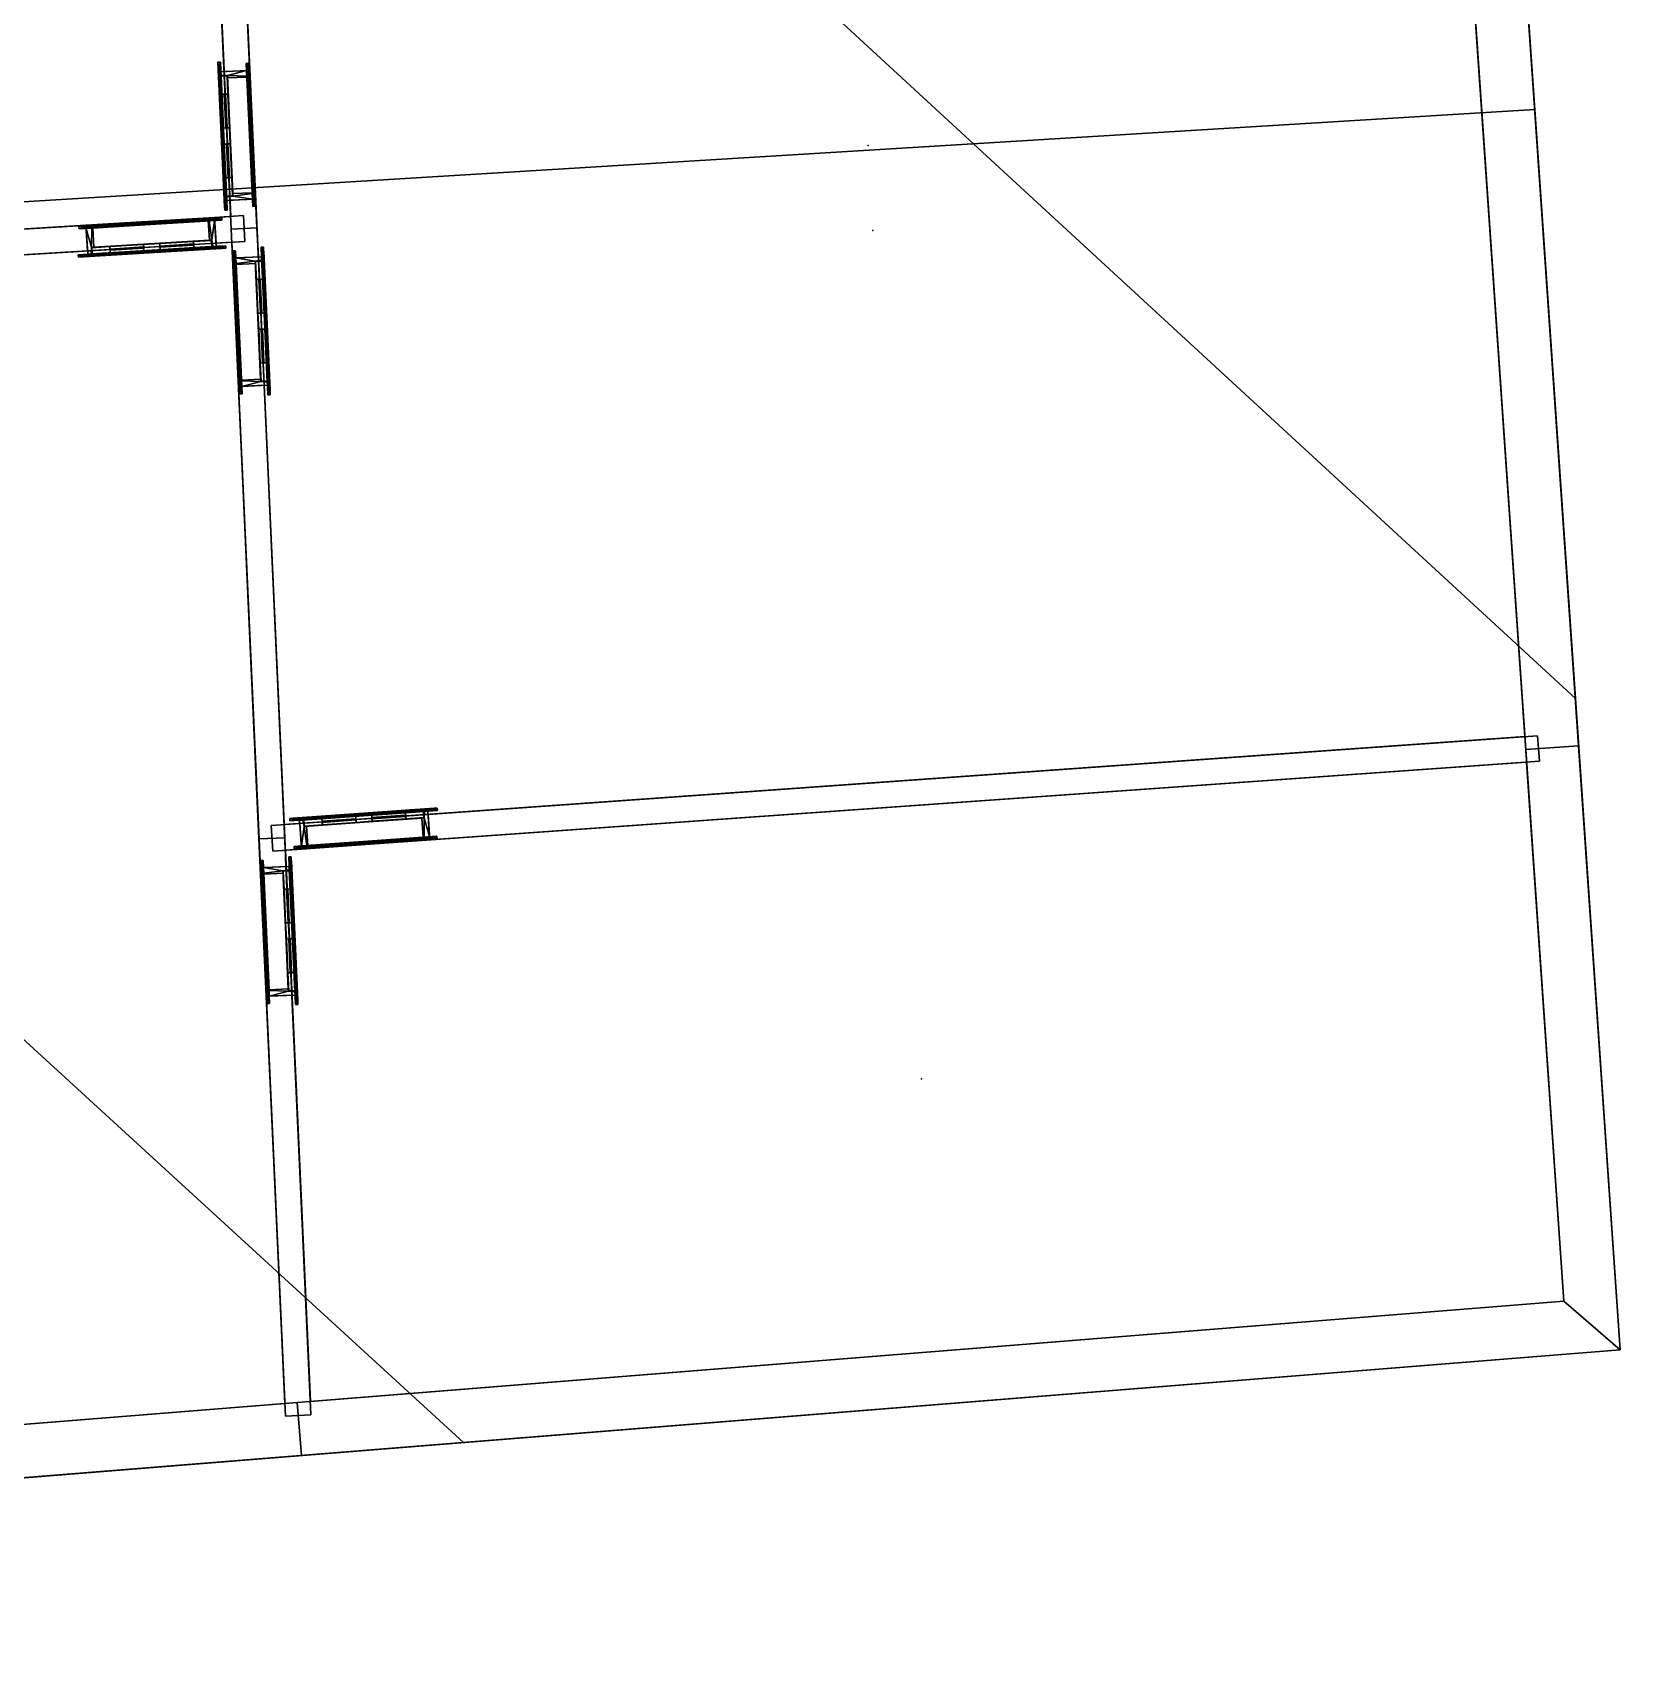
# Model space of a CAD drawing. Extents: x -0.3 to 25, y 0 to 31.3.
# Drawn here: x 15.13 to 25, y 0.02 to 10.19 of the extents above; entities that cross this region are included whole.
import ezdxf

# ---------------------------------------------------------------- set-up
doc = ezdxf.new("R2010")
doc.units = 0

# ---------------------------------------------------------------- blocks, each defined once
blk = doc.blocks.new('door_inside')
mesh = blk.add_polyface()
corners = [(0.773, 0.18, 1.895), (0.66, 0.18, 1.895), (0.66, 0.18, 2.073), (0.773, 0.18, 2.073), (0.773, 0.18, 0.82), (0.45, 0.18, 2.073), (0.773, 0.18, 0.62), (0.35, 0.18, 1.895), (0.35, 0.18, 2.073), (0.773, 0.18, 0.225), (0.66, 0.18, 0.225), (0.66, 0.18, 0.82), (0.66, 0.165, 0.82), (0.45, 0.165, 0.82), (0.45, 0.165, 1.895), (0.66, 0.165, 1.895), (0.45, 0.18, 0.82), (0.45, 0.18, 1.895), (0.14, 0.18, 2.073), (0.14, 0.18, 1.895), (0.66, 0.18), (0.66, 0.18, 0.62), (0.66, 0.165, 0.225), (0.66, 0.165, 0.62), (0.45, 0.18, 0.62), (0.35, 0.165, 1.895), (0.027, 0.18, 2.073), (0.027, 0.18, 1.895), (0.66, 0.142), (0.773, 0.18), (0.45, 0.18), (0.45, 0.18, 0.225), (0.45, 0.165, 0.225), (0.45, 0.165, 0.62), (0.14, 0.18, 0.62), (0.35, 0.18, 0.82), (0.35, 0.165, 0.82), (0.14, 0.18, 0.82), (0.14, 0.165, 1.895), (0.14, 0.165, 0.82), (0.027, 0.18, 0.82), (0.773, 0.142), (0.773, 0.142, 0.225), (0.45, 0.142), (0.35, 0.165, 0.225), (0.35, 0.18, 0.62), (0.027, 0.18, 0.62), (0.773, 0.142, 0.62), (0.45, 0.142, 0.225), (0.35, 0.18), (0.14, 0.18, 0.225), (0.35, 0.18, 0.225), (0.14, 0.165, 0.225), (0.14, 0.165, 0.62), (0.35, 0.165, 0.62), (0.027, 0.18, 0.225), (0.773, 0.142, 0.82), (0.66, 0.142, 0.225), (0.66, 0.157, 0.225), (0.35, 0.142), (0.14, 0.142), (0.14, 0.18), (0.027, 0.18), (0.773, 0.142, 1.895), (0.66, 0.142, 0.62), (0.45, 0.157, 0.62), (0.66, 0.157, 0.62), (0.45, 0.142, 0.62), (0.45, 0.157, 0.225), (0.35, 0.142, 0.62), (0.027, 0.142), (0.773, 0.142, 2.073), (0.66, 0.142, 2.073), (0.66, 0.142, 0.82), (0.66, 0.142, 1.895), (0.66, 0.157, 0.82), (0.45, 0.142, 0.82), (0.35, 0.142, 0.225), (0.14, 0.142, 0.225), (0.027, 0.142, 0.225), (0.45, 0.142, 2.073), (0.45, 0.142, 1.895), (0.66, 0.157, 1.895), (0.45, 0.157, 0.82), (0.45, 0.157, 1.895), (0.35, 0.142, 1.895), (0.14, 0.142, 0.82), (0.14, 0.142, 0.62), (0.35, 0.157, 0.62), (0.35, 0.157, 0.225), (0.14, 0.157, 0.62), (0.14, 0.157, 0.225), (0.027, 0.142, 0.62), (0.35, 0.142, 2.073), (0.35, 0.142, 0.82), (0.35, 0.157, 0.82), (0.14, 0.157, 0.82), (0.027, 0.142, 0.82), (0.14, 0.142, 2.073), (0.14, 0.142, 1.895), (0.14, 0.157, 1.895), (0.35, 0.157, 1.895), (0.027, 0.142, 1.895), (0.027, 0.142, 2.073), (0.02, 0.185), (0.005, 0.19), (0, 0.185), (0.005, 0.19, 2.095), (-0.032, 0.195, 2.132), (0, 0.185, 2.1), (0.8, 0.185, 2.1), (0.78, 0.185, 2.08), (0.78, 0.185), (0.02, 0.185, 2.08), (0.78, 0.18, 2.08), (0.78, 0.18), (-0.032, 0.195), (0.832, 0.195, 2.132), (0.795, 0.19, 2.095), (0.795, 0.19), (0.8, 0.18), (0.86, 0.18, 2.16), (-0.06, 0.18), (-0.04, 0.19), (-0.04, 0.195, 2.14), (0.8, 0.185), (0.86, 0.18), (0.86, 0.195, 2.16), (-0.06, 0.18, 2.16), (-0.06, 0.195), (-0.04, 0.195), (-0.06, 0.195, 2.16), (-0.04, 0.19, 2.14), (0.84, 0.195, 2.14), (0.84, 0.19, 2.14), (0.832, 0.195), (0.86, 0.195), (0.84, 0.195), (0.84, 0.19), (-0.025, 0.005, 2.125), (-0.025, 0.01), (-0.017, 0.005), (0.825, 0.005, 2.125), (-0.045, 0.005, 2.145), (-0.045, 0.005), (-0.025, 0.005), (-0.017, 0.005, 2.117), (-0.025, 0.01, 2.125), (0.825, 0.01, 2.125), (0.825, 0.005), (0.825, 0.01), (0.845, 0.02), (0.845, 0.005), (0.845, 0.005, 2.145), (-0.045, 0.02, 2.145), (0.02, 0.01), (0.015, 0.015, 2.085), (0.845, 0.02, 2.145), (0, 0.02, 2.1), (0, 0.02), (-0.045, 0.02), (0.02, 0.01, 2.08), (0.817, 0.005, 2.117), (0.785, 0.015, 2.085), (0.817, 0.005), (0.785, 0.015), (0.035, 0.015, 2.065), (0.035, 0.015), (0.765, 0.015, 2.065), (0.78, 0.01, 2.08), (0.78, 0.01), (0.8, 0.02), (0.765, 0.015), (0.04, 0.02, 2.06), (0.035, 0.02, 2.065), (0.765, 0.02, 2.065), (0.035, 0.02), (0.025, 0.14), (0.04, 0.02), (0.04, 0.14), (0.76, 0.14, 2.06), (0.04, 0.14, 2.06), (0.765, 0.02), (0.76, 0.02, 2.06), (0.76, 0.14), (0.76, 0.02), (0.015, 0.015), (0, 0.18), (0.025, 0.18), (0.02, 0.18), (0.025, 0.18, 2.075), (0.8, 0.18, 2.1), (0, 0.18, 2.1), (0.8, 0.02, 2.1), (0.775, 0.14, 2.075), (0.025, 0.14, 2.075), (0.02, 0.18, 2.08), (0.775, 0.18, 2.075), (0.775, 0.18), (0.775, 0.14)]
mesh.append_faces([[corners[k] for k in face] for face in [(0, 1, 2, 3), (1, 0, 4, 11), (1, 17, 5, 2), (6, 21, 11, 4), (1, 11, 12, 15), (17, 1, 15, 14), (17, 7, 8, 5), (9, 10, 21, 6), (21, 24, 16, 11), (11, 16, 13, 12), (12, 13, 14, 15), (16, 17, 14, 13), (16, 35, 7, 17), (18, 8, 7, 19), (29, 20, 10, 9), (21, 10, 22, 23), (24, 21, 23, 33), (24, 45, 35, 16), (7, 35, 36, 25), (19, 7, 25, 38), (26, 18, 19, 27), (41, 28, 20, 29), (20, 30, 31, 10), (10, 31, 32, 22), (22, 32, 33, 23), (31, 24, 33, 32), (31, 51, 45, 24), (37, 35, 45, 34), (35, 37, 39, 36), (38, 25, 36, 39), (37, 19, 38, 39), (27, 19, 37, 40), (28, 41, 42, 57), (28, 43, 30, 20), (30, 49, 51, 31), (45, 51, 44, 54), (34, 45, 54, 53), (40, 37, 34, 46), (57, 42, 47, 64), (43, 28, 57, 48), (43, 59, 49, 30), (50, 51, 49, 61), (51, 50, 52, 44), (53, 54, 44, 52), (50, 34, 53, 52), (46, 34, 50, 55), (64, 47, 56, 73), (57, 64, 66, 58), (48, 57, 58, 68), (59, 43, 48, 77), (59, 60, 61, 49), (55, 50, 61, 62), (73, 56, 63, 74), (67, 64, 73, 76), (64, 67, 65, 66), (65, 68, 58, 66), (67, 48, 68, 65), (77, 48, 67, 69), (77, 78, 60, 59), (62, 61, 60, 70), (74, 63, 71, 72), (73, 74, 82, 75), (76, 73, 75, 83), (69, 67, 76, 94), (77, 69, 88, 89), (78, 77, 89, 91), (78, 79, 70, 60), (81, 74, 72, 80), (74, 81, 84, 82), (84, 83, 75, 82), (81, 76, 83, 84), (94, 76, 81, 85), (69, 94, 86, 87), (69, 87, 90, 88), (89, 88, 90, 91), (87, 78, 91, 90), (87, 92, 79, 78), (85, 81, 80, 93), (94, 85, 101, 95), (86, 94, 95, 96), (86, 97, 92, 87), (93, 98, 99, 85), (85, 99, 100, 101), (100, 96, 95, 101), (99, 86, 96, 100), (99, 102, 97, 86), (98, 103, 102, 99), (26, 103, 98, 18), (102, 103, 26, 27), (97, 102, 27, 40), (18, 98, 93, 8), (93, 80, 5, 8), (5, 80, 72, 2), (71, 3, 2, 72), (40, 46, 92, 97), (46, 55, 79, 92), (62, 70, 79, 55), (41, 29, 9, 42), (42, 9, 6, 47), (47, 6, 4, 56), (0, 63, 56, 4), (0, 3, 71, 63), (104, 105, 107, 113), (104, 189, 106, 105), (105, 106, 109, 107), (113, 107, 118, 111), (113, 196, 189, 104), (187, 106, 189), (106, 116, 108, 109), (107, 109, 110, 118), (111, 118, 119, 112), (196, 113, 111, 114), (179, 177, 195, 181), (116, 106, 187, 123), (116, 123, 132, 108), (109, 108, 117, 110), (118, 110, 125, 119), (119, 125, 115, 112), (114, 111, 112, 115), (120, 115, 125), (120, 126, 121, 191), (191, 121, 128, 192), (192, 128, 122, 187), (122, 123, 187), (123, 130, 124, 132), (108, 132, 134, 117), (110, 117, 135, 125), (138, 120, 125, 135), (126, 120, 138), (126, 136, 127, 121), (121, 127, 131, 128), (128, 131, 129, 122), (130, 123, 122, 129), (127, 136, 137), (127, 137, 133), (130, 129, 131), (127, 133, 124), (124, 130, 131), (127, 124, 131), (132, 124, 133, 134), (117, 134, 138, 135), (136, 126, 138, 137), (134, 133, 137, 138), (145, 140, 147, 139), (140, 141, 146, 147), (139, 147, 148, 142), (142, 149, 152), (143, 144, 145), (143, 145, 139), (142, 152, 153), (143, 139, 142), (142, 153, 143), (141, 186, 156, 146), (147, 146, 162, 148), (142, 148, 150, 149), (149, 150, 151, 152), (152, 151, 157, 153), (153, 157, 154, 143), (143, 154, 160, 144), (186, 155, 161, 156), (146, 156, 163, 162), (148, 162, 164, 150), (151, 150, 171), (151, 171, 193, 157), (157, 193, 158, 154), (154, 158, 159, 160), (155, 167, 166, 161), (156, 161, 169, 163), (162, 163, 165, 164), (164, 165, 171, 150), (181, 195, 194, 180), (174, 166, 167, 176), (161, 166, 168, 169), (163, 169, 170, 165), (182, 171, 165), (168, 175, 182, 172), (175, 168, 166, 174), (169, 168, 172, 170), (172, 182, 165, 170), (173, 174, 176, 178), (183, 175, 174, 173), (178, 176, 177, 179), (181, 173, 178, 179), (185, 182, 175, 183), (180, 183, 173, 181), (176, 159, 177), (184, 199, 182, 185), (183, 180, 184, 185), (186, 159, 176), (187, 189, 177, 159), (171, 182, 199), (141, 140, 159, 186), (155, 186, 176, 167), (188, 177, 189), (159, 158, 192, 187), (171, 199, 115, 120), (159, 140, 160), (195, 177, 188, 190), (188, 189, 196, 190), (158, 193, 191, 192), (198, 115, 199), (191, 193, 171, 120), (144, 160, 140, 145), (194, 195, 190, 197), (190, 196, 114, 197), (197, 114, 115, 198), (199, 194, 197, 198), (199, 184, 180, 194)]])

msp = doc.modelspace()

# ---------------------------------------------------------------- linework, layer by layer
at = {"layer": 'LIGHTS', "color": 51}
for p in [(20.322, 9.488, 2.5), (20.352, 8.961, 5.5), (20.654, 3.686, 2.5)]:
    msp.add_point(p, dxfattribs=at)

# ---------------------------------------------------------------- block references
for p, rotation in [((16.512, 9.156, 3.02), 92.6072100093124), ((16.256, 9.042, 0.02), 183.49022422307), ((16.256, 9.042, 3.02), 183.49022422307), ((16.369, 8.789, 0.02), -87.3927899906872), ((16.369, 8.789, 3.02), -87.3927899906866), ((16.798, 5.114, 0.02), 4.05289513558462), ((16.541, 4.998, 0.02), -87.392789990686)]:
    msp.add_blockref('door_inside', p, dxfattribs=dict(rotation=rotation))

# ---------------------------------------------------------------- meshes
at = {"color": 255}
mesh = msp.add_polyface(dxfattribs=at)
corners = [(0, 0.021, 5.67), (0, 0.021, 5.89), (0, 10.886, 5.67), (0, 10.886, 5.89), (0, 15.172, 5.67), (0, 15.172, 5.89), (0, 19.247, 5.67), (0, 19.247, 5.89), (0, 23.861, 5.67), (0, 23.861, 5.89), (3.623, 31, 5.67), (3.623, 31, 5.89), (3.623, 31.015, 5.67), (3.623, 31.018, 5.682), (3.623, 31.024, 5.691), (3.623, 31.033, 5.697), (3.623, 31.045, 5.7), (3.623, 31.045, 5.715), (3.623, 31.205, 5.715), (3.623, 31.205, 5.795), (3.623, 31.22, 5.795), (3.623, 31.22, 5.81), (3.623, 31.23, 5.89), (3.623, 31.233, 5.811), (3.623, 31.244, 5.814), (3.623, 31.256, 5.821), (3.623, 31.264, 5.83), (3.623, 31.27, 5.84), (3.623, 31.279, 5.851), (3.623, 31.289, 5.857), (3.623, 31.3, 5.86), (3.623, 31.3, 5.88), (6.604, 31, 5.67), (6.604, 31, 5.89), (6.604, 31.015, 5.67), (6.604, 31.018, 5.682), (6.604, 31.024, 5.691), (6.604, 31.033, 5.697), (6.604, 31.045, 5.7), (6.604, 31.045, 5.715), (6.604, 31.205, 5.715), (6.604, 31.205, 5.795), (6.604, 31.22, 5.795), (6.604, 31.22, 5.81), (6.604, 31.23, 5.89), (6.604, 31.233, 5.811), (6.604, 31.244, 5.814), (6.604, 31.256, 5.821), (6.604, 31.264, 5.83), (6.604, 31.27, 5.84), (6.604, 31.279, 5.851), (6.604, 31.289, 5.857), (6.604, 31.3, 5.86), (6.604, 31.3, 5.88), (0, 31, 5.67), (0, 31, 5.89), (-0.015, 0.021, 5.67), (-0.015, 10.886, 5.67), (-0.015, 15.172, 5.67), (-0.015, 19.247, 5.67), (-0.015, 23.861, 5.67), (-0.015, 31.015, 5.67), (-0.018, 0.021, 5.682), (-0.018, 10.886, 5.682), (-0.018, 15.172, 5.682), (-0.018, 19.247, 5.682), (-0.018, 23.861, 5.682), (-0.018, 31.018, 5.682), (-0.024, 0.021, 5.691), (-0.024, 10.886, 5.691), (-0.024, 15.172, 5.691), (-0.024, 19.247, 5.691), (-0.024, 23.861, 5.691), (-0.024, 31.024, 5.691), (-0.033, 0.021, 5.697), (-0.033, 10.886, 5.697), (-0.033, 15.172, 5.697), (-0.033, 19.247, 5.697), (-0.033, 23.861, 5.697), (-0.033, 31.033, 5.697), (-0.045, 0.021, 5.7), (-0.045, 0.021, 5.715), (-0.045, 10.886, 5.7), (-0.045, 10.886, 5.715), (-0.045, 15.172, 5.7), (-0.045, 15.172, 5.715), (-0.045, 19.247, 5.7), (-0.045, 19.247, 5.715), (-0.045, 23.861, 5.7), (-0.045, 23.861, 5.715), (-0.045, 31.045, 5.7), (-0.045, 31.045, 5.715), (-0.205, 0.021, 5.715), (-0.205, 0.021, 5.795), (-0.205, 10.886, 5.715), (-0.205, 10.886, 5.795), (-0.205, 15.172, 5.715), (-0.205, 15.172, 5.795), (-0.205, 19.247, 5.715), (-0.205, 19.247, 5.795), (-0.205, 23.861, 5.715), (-0.205, 23.861, 5.795), (-0.205, 31.205, 5.715), (-0.205, 31.205, 5.795), (-0.22, 0.021, 5.795), (-0.22, 0.021, 5.81), (-0.22, 10.886, 5.795), (-0.22, 10.886, 5.81), (-0.22, 15.172, 5.795), (-0.22, 15.172, 5.81), (-0.22, 19.247, 5.795), (-0.22, 19.247, 5.81), (-0.22, 23.861, 5.795), (-0.22, 23.861, 5.81), (-0.22, 31.22, 5.795), (-0.22, 31.22, 5.81), (-0.23, 0.021, 5.89), (-0.23, 10.886, 5.89), (-0.23, 15.172, 5.89), (-0.23, 19.247, 5.89), (-0.23, 23.861, 5.89), (-0.23, 31.23, 5.89), (-0.233, 0.021, 5.811), (-0.233, 10.886, 5.811), (-0.233, 15.172, 5.811), (-0.233, 19.247, 5.811), (-0.233, 23.861, 5.811), (-0.233, 31.233, 5.811), (-0.244, 0.021, 5.814), (-0.244, 10.886, 5.814), (-0.244, 15.172, 5.814), (-0.244, 19.247, 5.814), (-0.244, 23.861, 5.814), (-0.244, 31.244, 5.814), (-0.256, 0.021, 5.821), (-0.256, 10.886, 5.821), (-0.256, 15.172, 5.821), (-0.256, 19.247, 5.821), (-0.256, 23.861, 5.821), (-0.256, 31.256, 5.821), (-0.264, 0.021, 5.83), (-0.264, 10.886, 5.83), (-0.264, 15.172, 5.83), (-0.264, 19.247, 5.83), (-0.264, 23.861, 5.83), (-0.264, 31.264, 5.83), (-0.27, 0.021, 5.84), (-0.27, 10.886, 5.84), (-0.27, 15.172, 5.84), (-0.27, 19.247, 5.84), (-0.27, 23.861, 5.84), (-0.27, 31.27, 5.84), (-0.279, 0.021, 5.851), (-0.279, 10.886, 5.851), (-0.279, 15.172, 5.851), (-0.279, 19.247, 5.851), (-0.279, 23.861, 5.851), (-0.279, 31.279, 5.851), (-0.289, 0.021, 5.857), (-0.289, 10.886, 5.857), (-0.289, 15.172, 5.857), (-0.289, 19.247, 5.857), (-0.289, 23.861, 5.857), (-0.289, 31.289, 5.857), (-0.3, 0.021, 5.86), (-0.3, 0.021, 5.88), (-0.3, 10.886, 5.86), (-0.3, 10.886, 5.88), (-0.3, 15.172, 5.86), (-0.3, 15.172, 5.88), (-0.3, 19.247, 5.86), (-0.3, 19.247, 5.88), (-0.3, 23.861, 5.86), (-0.3, 23.861, 5.88), (-0.3, 31.3, 5.86), (-0.3, 31.3, 5.88), (23.017, 31, 5.67), (23.017, 31, 5.89), (23.017, 31.015, 5.67), (23.017, 31.018, 5.682), (23.017, 31.024, 5.691), (23.017, 31.033, 5.697), (23.017, 31.045, 5.7), (23.017, 31.045, 5.715), (23.017, 31.205, 5.715), (23.017, 31.205, 5.795), (23.017, 31.22, 5.795), (23.017, 31.22, 5.81), (23.017, 31.23, 5.89), (23.017, 31.233, 5.811), (23.017, 31.244, 5.814), (23.017, 31.256, 5.821), (23.017, 31.264, 5.83), (23.017, 31.27, 5.84), (23.017, 31.279, 5.851), (23.017, 31.289, 5.857), (23.017, 31.3, 5.86), (23.017, 31.3, 5.88)]
mesh.append_faces([[corners[k] for k in face] for face in [(186, 187, 185), (105, 104, 93), (182, 183, 181), (81, 80, 74), (178, 179, 176), (62, 56, 0), (184, 185, 183), (93, 92, 81), (196, 197, 195), (165, 164, 158), (197, 188, 195), (116, 165, 158), (195, 188, 194), (116, 158, 152), (194, 188, 193), (116, 152, 146), (193, 188, 192), (116, 146, 140), (192, 188, 191), (116, 140, 134), (191, 188, 190), (116, 134, 128), (190, 188, 189), (116, 128, 122), (189, 188, 187), (116, 122, 105), (187, 188, 185), (116, 105, 93), (185, 188, 183), (116, 93, 81), (181, 183, 180), (81, 74, 68), (179, 180, 176), (68, 62, 0), (176, 180, 177), (68, 0, 1), (180, 183, 177), (81, 68, 1), (183, 188, 177), (116, 81, 1), (177, 188, 44, 33), (176, 177, 33, 32), (178, 176, 32, 34), (179, 178, 34, 35), (180, 179, 35, 36), (181, 180, 36, 37), (182, 181, 37, 38), (183, 182, 38, 39), (184, 183, 39, 40), (185, 184, 40, 41), (186, 185, 41, 42), (187, 186, 42, 43), (189, 187, 43, 45), (190, 189, 45, 46), (191, 190, 46, 47), (192, 191, 47, 48), (193, 192, 48, 49), (194, 193, 49, 50), (195, 194, 50, 51), (196, 195, 51, 52), (197, 196, 52, 53), (188, 197, 53, 44), (33, 44, 22, 11), (32, 33, 11, 10), (34, 32, 10, 12), (35, 34, 12, 13), (36, 35, 13, 14), (37, 36, 14, 15), (38, 37, 15, 16), (39, 38, 16, 17), (40, 39, 17, 18), (41, 40, 18, 19), (42, 41, 19, 20), (43, 42, 20, 21), (45, 43, 21, 23), (46, 45, 23, 24), (47, 46, 24, 25), (48, 47, 25, 26), (49, 48, 26, 27), (50, 49, 27, 28), (51, 50, 28, 29), (52, 51, 29, 30), (53, 52, 30, 31), (44, 53, 31, 22), (11, 22, 121, 55), (10, 11, 55, 54), (12, 10, 54, 61), (13, 12, 61, 67), (14, 13, 67, 73), (15, 14, 73, 79), (16, 15, 79, 90), (17, 16, 90, 91), (18, 17, 91, 102), (19, 18, 102, 103), (20, 19, 103, 114), (21, 20, 114, 115), (23, 21, 115, 127), (24, 23, 127, 133), (25, 24, 133, 139), (26, 25, 139, 145), (27, 26, 145, 151), (28, 27, 151, 157), (29, 28, 157, 163), (30, 29, 163, 174), (31, 30, 174, 175), (22, 31, 175, 121), (55, 121, 120, 9), (54, 55, 9, 8), (61, 54, 8, 60), (67, 61, 60, 66), (73, 67, 66, 72), (79, 73, 72, 78), (90, 79, 78, 88), (91, 90, 88, 89), (102, 91, 89, 100), (103, 102, 100, 101), (114, 103, 101, 112), (115, 114, 112, 113), (127, 115, 113, 126), (133, 127, 126, 132), (139, 133, 132, 138), (145, 139, 138, 144), (151, 145, 144, 150), (157, 151, 150, 156), (163, 157, 156, 162), (174, 163, 162, 172), (175, 174, 172, 173), (121, 175, 173, 120), (9, 120, 119, 7), (8, 9, 7, 6), (60, 8, 6, 59), (66, 60, 59, 65), (72, 66, 65, 71), (78, 72, 71, 77), (88, 78, 77, 86), (89, 88, 86, 87), (100, 89, 87, 98), (101, 100, 98, 99), (112, 101, 99, 110), (113, 112, 110, 111), (126, 113, 111, 125), (132, 126, 125, 131), (138, 132, 131, 137), (144, 138, 137, 143), (150, 144, 143, 149), (156, 150, 149, 155), (162, 156, 155, 161), (172, 162, 161, 170), (173, 172, 170, 171), (120, 173, 171, 119), (7, 119, 118, 5), (6, 7, 5, 4), (59, 6, 4, 58), (65, 59, 58, 64), (71, 65, 64, 70), (77, 71, 70, 76), (86, 77, 76, 84), (87, 86, 84, 85), (98, 87, 85, 96), (99, 98, 96, 97), (110, 99, 97, 108), (111, 110, 108, 109), (125, 111, 109, 124), (131, 125, 124, 130), (137, 131, 130, 136), (143, 137, 136, 142), (149, 143, 142, 148), (155, 149, 148, 154), (161, 155, 154, 160), (170, 161, 160, 168), (171, 170, 168, 169), (119, 171, 169, 118), (5, 118, 117, 3), (4, 5, 3, 2), (58, 4, 2, 57), (64, 58, 57, 63), (70, 64, 63, 69), (76, 70, 69, 75), (84, 76, 75, 82), (85, 84, 82, 83), (96, 85, 83, 94), (97, 96, 94, 95), (108, 97, 95, 106), (109, 108, 106, 107), (124, 109, 107, 123), (130, 124, 123, 129), (136, 130, 129, 135), (142, 136, 135, 141), (148, 142, 141, 147), (154, 148, 147, 153), (160, 154, 153, 159), (168, 160, 159, 166), (169, 168, 166, 167), (118, 169, 167, 117), (3, 117, 116, 1), (2, 3, 1, 0), (57, 2, 0, 56), (63, 57, 56, 62), (69, 63, 62, 68), (75, 69, 68, 74), (82, 75, 74, 80), (83, 82, 80, 81), (94, 83, 81, 92), (95, 94, 92, 93), (106, 95, 93, 104), (107, 106, 104, 105), (123, 107, 105, 122), (129, 123, 122, 128), (135, 129, 128, 134), (141, 135, 134, 140), (147, 141, 140, 146), (153, 147, 146, 152), (159, 153, 152, 158), (166, 159, 158, 164), (167, 166, 164, 165), (117, 167, 165, 116)]], dxfattribs={"color": 255})
at = {"color": 250}
mesh = msp.add_polyface(dxfattribs=at)
corners = [(0, 0.021, 5.89), (0, 0.021, 6), (0, 10.886, 5.89), (0, 10.886, 6), (0, 15.172, 5.89), (0, 15.172, 6), (0, 19.247, 5.89), (0, 19.247, 6), (0, 23.861, 5.89), (0, 23.861, 6), (3.623, 31, 5.89), (3.623, 31, 6), (3.623, 31.23, 5.89), (3.623, 31.24, 5.92), (6.604, 31, 5.89), (6.604, 31, 6), (6.604, 31.23, 5.89), (6.604, 31.24, 5.92), (0, 31, 5.89), (0, 31, 6), (-0.23, 0.021, 5.89), (-0.23, 10.886, 5.89), (-0.23, 15.172, 5.89), (-0.23, 19.247, 5.89), (-0.23, 23.861, 5.89), (-0.23, 31.23, 5.89), (-0.24, 0.021, 5.92), (-0.24, 10.886, 5.92), (-0.24, 15.172, 5.92), (-0.24, 19.247, 5.92), (-0.24, 23.861, 5.92), (-0.24, 31.24, 5.92), (23.017, 31, 5.89), (23.017, 31, 6), (23.017, 31.23, 5.89), (23.017, 31.24, 5.92)]
mesh.append_faces([[corners[k] for k in face] for face in [(35, 33, 34), (1, 26, 20), (34, 33, 32), (1, 20, 0), (32, 33, 15, 14), (34, 32, 14, 16), (35, 34, 16, 17), (33, 35, 17, 15), (14, 15, 11, 10), (16, 14, 10, 12), (17, 16, 12, 13), (15, 17, 13, 11), (10, 11, 19, 18), (12, 10, 18, 25), (13, 12, 25, 31), (11, 13, 31, 19), (18, 19, 9, 8), (25, 18, 8, 24), (31, 25, 24, 30), (19, 31, 30, 9), (8, 9, 7, 6), (24, 8, 6, 23), (30, 24, 23, 29), (9, 30, 29, 7), (6, 7, 5, 4), (23, 6, 4, 22), (29, 23, 22, 28), (7, 29, 28, 5), (4, 5, 3, 2), (22, 4, 2, 21), (28, 22, 21, 27), (5, 28, 27, 3), (2, 3, 1, 0), (21, 2, 0, 20), (27, 21, 20, 26), (3, 27, 26, 1)]], dxfattribs={"color": 250})
mesh = msp.add_polyface(dxfattribs=at)
corners = [(13.914, 16.004, 6), (14.504, 1.16, 6), (24.005, 16.433, 6), (24.721, 6.051, 10.309), (25, 2, 6), (25, 2, 10.358)]
mesh.append_faces([[corners[k] for k in face] for face in [(5, 1, 4), (5, 4, 2, 3)]], dxfattribs={"color": 85})
mesh.append_faces([[corners[k] for k in face] for face in [(0, 1, 5, 3), (2, 4, 1, 0), (3, 2, 0)]], dxfattribs={"color": 250})
at = {"color": 85}
mesh = msp.add_polyface(dxfattribs=at)
corners = [(23.692, 16.167, 3), (23.692, 16.167, 6), (24.021, 16.19, 3), (24.021, 16.19, 6), (24.648, 2.303, 3), (24.648, 2.303, 6), (25, 2, 3), (25, 2, 6)]
mesh.append_faces([[corners[k] for k in face] for face in [(7, 3, 1, 5), (4, 0, 2, 6), (6, 2, 3, 7), (2, 0, 1, 3), (0, 4, 5, 1), (4, 6, 7, 5)]], dxfattribs={"color": 85})
at = {"color": 51}
mesh = msp.add_polyface(dxfattribs=at)
corners = [(16.211, 15.771, 5.8), (16.211, 15.771, 6), (16.853, 1.679, 5.8), (16.853, 1.679, 6), (23.698, 16.09, 5.8), (23.698, 16.09, 6), (24.648, 2.303, 5.8), (24.648, 2.303, 6)]
mesh.append_faces([[corners[k] for k in face] for face in [(1, 3, 7, 5), (4, 6, 2, 0), (0, 2, 3, 1), (2, 6, 7, 3), (6, 4, 5, 7), (4, 0, 1, 5)]], dxfattribs={"color": 51})
at = {"color": 119}
mesh = msp.add_polyface(dxfattribs=at)
corners = [(16.211, 15.771, 3), (16.211, 15.771, 3.02), (16.853, 1.679, 3), (16.853, 1.679, 3.02), (23.698, 16.09, 3), (23.698, 16.09, 3.02), (24.648, 2.303, 3), (24.648, 2.303, 3.02)]
mesh.append_faces([[corners[k] for k in face] for face in [(1, 3, 7, 5), (4, 6, 2, 0), (0, 2, 3, 1), (2, 6, 7, 3), (6, 4, 5, 7), (4, 0, 1, 5)]], dxfattribs={"color": 119})
at = {"color": 51}
mesh = msp.add_polyface(dxfattribs=at)
corners = [(9.886, 15.502, 2.8), (9.886, 15.502, 3), (10.07, 8.664, 2.8), (10.07, 8.664, 3), (16.051, 15.764, 2.8), (16.051, 15.764, 3), (16.357, 9.048, 2.8), (16.357, 9.048, 3)]
mesh.append_faces([[corners[k] for k in face] for face in [(1, 3, 7, 5), (4, 6, 2, 0), (0, 2, 3, 1), (2, 6, 7, 3), (6, 4, 5, 7), (4, 0, 1, 5)]], dxfattribs={"color": 51})
at = {"color": 119}
mesh = msp.add_polyface(dxfattribs=at)
corners = [(9.886, 15.502), (9.886, 15.502, 0.02), (10.07, 8.664), (10.07, 8.664, 0.02), (16.051, 15.764), (16.051, 15.764, 0.02), (16.357, 9.048), (16.357, 9.048, 0.02)]
mesh.append_faces([[corners[k] for k in face] for face in [(1, 3, 7, 5), (4, 6, 2, 0), (0, 2, 3, 1), (2, 6, 7, 3), (6, 4, 5, 7), (4, 0, 1, 5)]], dxfattribs={"color": 119})
at = {"color": 85}
mesh = msp.add_polyface(dxfattribs=at)
corners = [(23.862, 13.7), (23.862, 13.7, 3), (24.192, 13.722), (24.192, 13.722, 3), (24.412, 5.734), (24.412, 5.734, 3), (24.741, 5.757), (24.741, 5.757, 3)]
mesh.append_faces([[corners[k] for k in face] for face in [(7, 3, 1, 5), (4, 0, 2, 6), (6, 2, 3, 7), (2, 0, 1, 3), (0, 4, 5, 1), (4, 6, 7, 5)]], dxfattribs={"color": 85})
at = {"color": 51}
mesh = msp.add_polyface(dxfattribs=at)
corners = [(16.326, 13.249, 2.8), (16.326, 13.249, 3), (16.689, 5.267, 2.8), (16.689, 5.267, 3), (23.868, 13.621, 2.8), (23.868, 13.621, 3), (24.406, 5.814, 2.8), (24.406, 5.814, 3)]
mesh.append_faces([[corners[k] for k in face] for face in [(7, 5, 1, 3), (2, 0, 4, 6), (6, 4, 5, 7), (4, 0, 1, 5), (0, 2, 3, 1), (2, 6, 7, 3)]], dxfattribs={"color": 51})
at = {"color": 119}
mesh = msp.add_polyface(dxfattribs=at)
corners = [(16.326, 13.249), (16.326, 13.249, 0.02), (16.689, 5.267), (16.689, 5.267, 0.02), (23.868, 13.621), (23.868, 13.621, 0.02), (24.406, 5.814), (24.406, 5.814, 0.02)]
mesh.append_faces([[corners[k] for k in face] for face in [(7, 5, 1, 3), (2, 0, 4, 6), (6, 4, 5, 7), (4, 0, 1, 5), (0, 2, 3, 1), (2, 6, 7, 3)]], dxfattribs={"color": 119})
at = {"color": 51}
mesh = msp.add_polyface(dxfattribs=at)
corners = [(16.204, 12.407, 3), (16.204, 12.407, 6), (16.316, 9.948, 3), (16.316, 9.948, 6), (16.364, 12.414, 3), (16.364, 12.414, 6), (16.476, 9.956, 3), (16.476, 9.956, 6)]
mesh.append_faces([[corners[k] for k in face] for face in [(7, 5, 1, 3), (2, 0, 4, 6), (6, 4, 5, 7), (4, 0, 1, 5), (0, 2, 3, 1), (2, 6, 7, 3)]], dxfattribs={"color": 51})
mesh = msp.add_polyface(dxfattribs=at)
corners = [(14.394, 12.232, 5.8), (14.394, 12.232, 6), (14.525, 8.936, 5.8), (14.525, 8.936, 6), (16.208, 12.326, 5.8), (16.208, 12.326, 6), (16.357, 9.048, 5.8), (16.357, 9.048, 6)]
mesh.append_faces([[corners[k] for k in face] for face in [(3, 7, 5, 1), (0, 4, 6, 2), (2, 6, 7, 3), (6, 4, 5, 7), (4, 0, 1, 5), (0, 2, 3, 1)]], dxfattribs={"color": 51})
at = {"color": 119}
mesh = msp.add_polyface(dxfattribs=at)
corners = [(14.394, 12.232, 3), (14.394, 12.232, 3.02), (14.525, 8.936, 3), (14.525, 8.936, 3.02), (16.208, 12.326, 3), (16.208, 12.326, 3.02), (16.357, 9.048, 3), (16.357, 9.048, 3.02)]
mesh.append_faces([[corners[k] for k in face] for face in [(3, 7, 5, 1), (0, 4, 6, 2), (2, 6, 7, 3), (6, 4, 5, 7), (4, 0, 1, 5), (0, 2, 3, 1)]], dxfattribs={"color": 119})
at = {"color": 51}
mesh = msp.add_polyface(dxfattribs=at)
corners = [(16.207, 12.342), (16.207, 12.342, 3), (16.361, 8.969), (16.361, 8.969, 3), (16.367, 12.349), (16.367, 12.349, 3), (16.52, 8.977), (16.52, 8.977, 3)]
mesh.append_faces([[corners[k] for k in face] for face in [(1, 3, 7, 5), (4, 6, 2, 0), (0, 2, 3, 1), (2, 6, 7, 3), (6, 4, 5, 7), (4, 0, 1, 5)]], dxfattribs={"color": 51})
mesh = msp.add_polyface(dxfattribs=at)
corners = [(16.316, 9.948, 3), (16.316, 9.948, 3.02), (16.352, 9.149, 3), (16.352, 9.149, 3.02), (16.476, 9.956, 3), (16.476, 9.956, 3.02), (16.512, 9.156, 3), (16.512, 9.156, 3.02)]
mesh.append_faces([[corners[k] for k in face] for face in [(7, 5, 1, 3), (2, 0, 4, 6), (6, 4, 5, 7), (4, 0, 1, 5), (0, 2, 3, 1), (2, 6, 7, 3)]], dxfattribs={"color": 51})
mesh = msp.add_polyface(dxfattribs=at)
corners = [(16.316, 9.948, 5.12), (16.316, 9.948, 6), (16.352, 9.149, 5.12), (16.352, 9.149, 6), (16.476, 9.956, 5.12), (16.476, 9.956, 6), (16.512, 9.156, 5.12), (16.512, 9.156, 6)]
mesh.append_faces([[corners[k] for k in face] for face in [(7, 5, 1, 3), (2, 0, 4, 6), (6, 4, 5, 7), (4, 0, 1, 5), (0, 2, 3, 1), (2, 6, 7, 3)]], dxfattribs={"color": 51})
at = {"color": 250}
mesh = msp.add_polyface(dxfattribs=at)
corners = [(9.736, 8.814, 6), (9.952, 0.796, 6), (17.805, 1.424, 9.259), (24.468, 9.713, 6), (25, 2, 6), (25, 2, 9.202)]
mesh.append_faces([[corners[k] for k in face] for face in [(5, 4, 3), (2, 1, 4, 5)]], dxfattribs={"color": 85})
mesh.append_faces([[corners[k] for k in face] for face in [(3, 0, 2, 5), (4, 1, 0, 3), (2, 0, 1)]], dxfattribs={"color": 250})
at = {"color": 51}
mesh = msp.add_polyface(dxfattribs=at)
corners = [(16.352, 9.149, 3), (16.352, 9.149, 6), (16.361, 8.969, 3), (16.361, 8.969, 6), (16.512, 9.156, 3), (16.512, 9.156, 6), (16.52, 8.977, 3), (16.52, 8.977, 6)]
mesh.append_faces([[corners[k] for k in face] for face in [(7, 5, 1, 3), (2, 0, 4, 6), (6, 4, 5, 7), (4, 0, 1, 5), (0, 2, 3, 1), (2, 6, 7, 3)]], dxfattribs={"color": 51})
mesh = msp.add_polyface(dxfattribs=at)
corners = [(16.256, 9.042), (16.256, 9.042, 3), (16.266, 8.882), (16.266, 8.882, 3), (16.436, 9.053), (16.436, 9.053, 3), (16.445, 8.893), (16.445, 8.893, 3)]
mesh.append_faces([[corners[k] for k in face] for face in [(5, 1, 3, 7), (6, 2, 0, 4), (4, 0, 1, 5), (0, 2, 3, 1), (2, 6, 7, 3), (6, 4, 5, 7)]], dxfattribs={"color": 51})
mesh = msp.add_polyface(dxfattribs=at)
corners = [(16.256, 9.042, 3), (16.256, 9.042, 6), (16.266, 8.882, 3), (16.266, 8.882, 6), (16.436, 9.053, 3), (16.436, 9.053, 6), (16.445, 8.893, 3), (16.445, 8.893, 6)]
mesh.append_faces([[corners[k] for k in face] for face in [(5, 1, 3, 7), (6, 2, 0, 4), (4, 0, 1, 5), (0, 2, 3, 1), (2, 6, 7, 3), (6, 4, 5, 7)]], dxfattribs={"color": 51})
mesh = msp.add_polyface(dxfattribs=at)
corners = [(9.988, 8.659), (9.988, 8.659, 3), (9.997, 8.5), (9.997, 8.5, 3), (15.457, 8.993), (15.457, 8.993, 3), (15.467, 8.833), (15.467, 8.833, 3)]
mesh.append_faces([[corners[k] for k in face] for face in [(5, 1, 3, 7), (6, 2, 0, 4), (4, 0, 1, 5), (0, 2, 3, 1), (2, 6, 7, 3), (6, 4, 5, 7)]], dxfattribs={"color": 51})
mesh = msp.add_polyface(dxfattribs=at)
corners = [(14.444, 8.931, 3), (14.444, 8.931, 6), (14.454, 8.772, 3), (14.454, 8.772, 6), (15.457, 8.993, 3), (15.457, 8.993, 6), (15.467, 8.833, 3), (15.467, 8.833, 6)]
mesh.append_faces([[corners[k] for k in face] for face in [(5, 1, 3, 7), (6, 2, 0, 4), (4, 0, 1, 5), (0, 2, 3, 1), (2, 6, 7, 3), (6, 4, 5, 7)]], dxfattribs={"color": 51})
mesh = msp.add_polyface(dxfattribs=at)
corners = [(15.457, 8.993), (15.457, 8.993, 0.02), (15.467, 8.833), (15.467, 8.833, 0.02), (16.256, 9.042), (16.256, 9.042, 0.02), (16.266, 8.882), (16.266, 8.882, 0.02)]
mesh.append_faces([[corners[k] for k in face] for face in [(5, 1, 3, 7), (6, 2, 0, 4), (4, 0, 1, 5), (0, 2, 3, 1), (2, 6, 7, 3), (6, 4, 5, 7)]], dxfattribs={"color": 51})
mesh = msp.add_polyface(dxfattribs=at)
corners = [(15.457, 8.993, 2.12), (15.457, 8.993, 3), (15.467, 8.833, 2.12), (15.467, 8.833, 3), (16.256, 9.042, 2.12), (16.256, 9.042, 3), (16.266, 8.882, 2.12), (16.266, 8.882, 3)]
mesh.append_faces([[corners[k] for k in face] for face in [(5, 1, 3, 7), (6, 2, 0, 4), (4, 0, 1, 5), (0, 2, 3, 1), (2, 6, 7, 3), (6, 4, 5, 7)]], dxfattribs={"color": 51})
mesh = msp.add_polyface(dxfattribs=at)
corners = [(15.457, 8.993, 3), (15.457, 8.993, 3.02), (15.467, 8.833, 3), (15.467, 8.833, 3.02), (16.256, 9.042, 3), (16.256, 9.042, 3.02), (16.266, 8.882, 3), (16.266, 8.882, 3.02)]
mesh.append_faces([[corners[k] for k in face] for face in [(5, 1, 3, 7), (6, 2, 0, 4), (4, 0, 1, 5), (0, 2, 3, 1), (2, 6, 7, 3), (6, 4, 5, 7)]], dxfattribs={"color": 51})
mesh = msp.add_polyface(dxfattribs=at)
corners = [(15.457, 8.993, 5.12), (15.457, 8.993, 6), (15.467, 8.833, 5.12), (15.467, 8.833, 6), (16.256, 9.042, 5.12), (16.256, 9.042, 6), (16.266, 8.882, 5.12), (16.266, 8.882, 6)]
mesh.append_faces([[corners[k] for k in face] for face in [(5, 1, 3, 7), (6, 2, 0, 4), (4, 0, 1, 5), (0, 2, 3, 1), (2, 6, 7, 3), (6, 4, 5, 7)]], dxfattribs={"color": 51})
mesh = msp.add_polyface(dxfattribs=at)
corners = [(16.361, 8.969), (16.361, 8.969, 3), (16.369, 8.789), (16.369, 8.789, 3), (16.52, 8.977), (16.52, 8.977, 3), (16.529, 8.797), (16.529, 8.797, 3)]
mesh.append_faces([[corners[k] for k in face] for face in [(1, 3, 7, 5), (4, 6, 2, 0), (0, 2, 3, 1), (2, 6, 7, 3), (6, 4, 5, 7), (4, 0, 1, 5)]], dxfattribs={"color": 51})
mesh = msp.add_polyface(dxfattribs=at)
corners = [(16.361, 8.969, 3), (16.361, 8.969, 6), (16.369, 8.789, 3), (16.369, 8.789, 6), (16.52, 8.977, 3), (16.52, 8.977, 6), (16.529, 8.797, 3), (16.529, 8.797, 6)]
mesh.append_faces([[corners[k] for k in face] for face in [(1, 3, 7, 5), (4, 6, 2, 0), (0, 2, 3, 1), (2, 6, 7, 3), (6, 4, 5, 7), (4, 0, 1, 5)]], dxfattribs={"color": 51})
mesh = msp.add_polyface(dxfattribs=at)
corners = [(10.074, 8.504, 2.8), (10.074, 8.504, 3), (10.272, 1.153, 2.8), (10.272, 1.153, 3), (16.364, 8.888, 2.8), (16.364, 8.888, 3), (16.693, 1.667, 2.8), (16.693, 1.667, 3)]
mesh.append_faces([[corners[k] for k in face] for face in [(7, 5, 1, 3), (2, 0, 4, 6), (6, 4, 5, 7), (4, 0, 1, 5), (0, 2, 3, 1), (2, 6, 7, 3)]], dxfattribs={"color": 51})
at = {"color": 119}
mesh = msp.add_polyface(dxfattribs=at)
corners = [(10.074, 8.504), (10.074, 8.504, 0.02), (10.272, 1.153), (10.272, 1.153, 0.02), (16.364, 8.888), (16.364, 8.888, 0.02), (16.693, 1.667), (16.693, 1.667, 0.02)]
mesh.append_faces([[corners[k] for k in face] for face in [(7, 5, 1, 3), (2, 0, 4, 6), (6, 4, 5, 7), (4, 0, 1, 5), (0, 2, 3, 1), (2, 6, 7, 3)]], dxfattribs={"color": 119})
at = {"color": 51}
mesh = msp.add_polyface(dxfattribs=at)
corners = [(10.074, 8.504, 5.8), (10.074, 8.504, 6), (10.272, 1.153, 5.8), (10.272, 1.153, 6), (16.364, 8.888, 5.8), (16.364, 8.888, 6), (16.693, 1.667, 5.8), (16.693, 1.667, 6)]
mesh.append_faces([[corners[k] for k in face] for face in [(7, 5, 1, 3), (2, 0, 4, 6), (6, 4, 5, 7), (4, 0, 1, 5), (0, 2, 3, 1), (2, 6, 7, 3)]], dxfattribs={"color": 51})
at = {"color": 119}
mesh = msp.add_polyface(dxfattribs=at)
corners = [(10.074, 8.504, 3), (10.074, 8.504, 3.02), (10.272, 1.153, 3), (10.272, 1.153, 3.02), (16.364, 8.888, 3), (16.364, 8.888, 3.02), (16.693, 1.667, 3), (16.693, 1.667, 3.02)]
mesh.append_faces([[corners[k] for k in face] for face in [(7, 5, 1, 3), (2, 0, 4, 6), (6, 4, 5, 7), (4, 0, 1, 5), (0, 2, 3, 1), (2, 6, 7, 3)]], dxfattribs={"color": 119})
at = {"color": 51}
mesh = msp.add_polyface(dxfattribs=at)
corners = [(16.369, 8.789), (16.369, 8.789, 0.02), (16.405, 7.99), (16.405, 7.99, 0.02), (16.529, 8.797), (16.529, 8.797, 0.02), (16.565, 7.998), (16.565, 7.998, 0.02)]
mesh.append_faces([[corners[k] for k in face] for face in [(1, 3, 7, 5), (4, 6, 2, 0), (0, 2, 3, 1), (2, 6, 7, 3), (6, 4, 5, 7), (4, 0, 1, 5)]], dxfattribs={"color": 51})
mesh = msp.add_polyface(dxfattribs=at)
corners = [(16.369, 8.789, 2.12), (16.369, 8.789, 3), (16.405, 7.99, 2.12), (16.405, 7.99, 3), (16.529, 8.797, 2.12), (16.529, 8.797, 3), (16.565, 7.998, 2.12), (16.565, 7.998, 3)]
mesh.append_faces([[corners[k] for k in face] for face in [(1, 3, 7, 5), (4, 6, 2, 0), (0, 2, 3, 1), (2, 6, 7, 3), (6, 4, 5, 7), (4, 0, 1, 5)]], dxfattribs={"color": 51})
mesh = msp.add_polyface(dxfattribs=at)
corners = [(16.369, 8.789, 3), (16.369, 8.789, 3.02), (16.405, 7.99, 3), (16.405, 7.99, 3.02), (16.529, 8.797, 3), (16.529, 8.797, 3.02), (16.565, 7.998, 3), (16.565, 7.998, 3.02)]
mesh.append_faces([[corners[k] for k in face] for face in [(1, 3, 7, 5), (4, 6, 2, 0), (0, 2, 3, 1), (2, 6, 7, 3), (6, 4, 5, 7), (4, 0, 1, 5)]], dxfattribs={"color": 51})
mesh = msp.add_polyface(dxfattribs=at)
corners = [(16.369, 8.789, 5.12), (16.369, 8.789, 6), (16.405, 7.99, 5.12), (16.405, 7.99, 6), (16.529, 8.797, 5.12), (16.529, 8.797, 6), (16.565, 7.998, 5.12), (16.565, 7.998, 6)]
mesh.append_faces([[corners[k] for k in face] for face in [(1, 3, 7, 5), (4, 6, 2, 0), (0, 2, 3, 1), (2, 6, 7, 3), (6, 4, 5, 7), (4, 0, 1, 5)]], dxfattribs={"color": 51})
mesh = msp.add_polyface(dxfattribs=at)
corners = [(16.405, 7.99), (16.405, 7.99, 3), (16.533, 5.178), (16.533, 5.178, 3), (16.565, 7.998), (16.565, 7.998, 3), (16.693, 5.185), (16.693, 5.185, 3)]
mesh.append_faces([[corners[k] for k in face] for face in [(1, 3, 7, 5), (4, 6, 2, 0), (0, 2, 3, 1), (2, 6, 7, 3), (6, 4, 5, 7), (4, 0, 1, 5)]], dxfattribs={"color": 51})
mesh = msp.add_polyface(dxfattribs=at)
corners = [(16.405, 7.99, 3), (16.405, 7.99, 6), (16.565, 7.998, 3), (16.565, 7.998, 6), (16.697, 1.589, 3), (16.697, 1.589, 6), (16.856, 1.597, 3), (16.856, 1.597, 6)]
mesh.append_faces([[corners[k] for k in face] for face in [(1, 5, 7, 3), (2, 6, 4, 0), (0, 4, 5, 1), (4, 6, 7, 5), (6, 2, 3, 7), (2, 0, 1, 3)]], dxfattribs={"color": 51})
mesh = msp.add_polyface(dxfattribs=at)
corners = [(17.585, 5.33), (17.585, 5.33, 3), (17.596, 5.171), (17.596, 5.171, 3), (24.486, 5.819), (24.486, 5.819, 3), (24.497, 5.66), (24.497, 5.66, 3)]
mesh.append_faces([[corners[k] for k in face] for face in [(3, 7, 5, 1), (0, 4, 6, 2), (2, 6, 7, 3), (6, 4, 5, 7), (4, 0, 1, 5), (0, 2, 3, 1)]], dxfattribs={"color": 51})
at = {"color": 85}
mesh = msp.add_polyface(dxfattribs=at)
corners = [(24.412, 5.734), (24.412, 5.734, 3), (24.648, 2.303), (24.648, 2.303, 3), (24.741, 5.757), (24.741, 5.757, 3), (25, 2), (25, 2, 3)]
mesh.append_faces([[corners[k] for k in face] for face in [(7, 5, 1, 3), (2, 0, 4, 6), (6, 4, 5, 7), (4, 0, 1, 5), (0, 2, 3, 1), (2, 6, 7, 3)]], dxfattribs={"color": 85})
at = {"color": 51}
mesh = msp.add_polyface(dxfattribs=at)
corners = [(16.697, 5.107, 2.8), (16.697, 5.107, 3), (16.853, 1.679, 2.8), (16.853, 1.679, 3), (24.417, 5.654, 2.8), (24.417, 5.654, 3), (24.648, 2.303, 2.8), (24.648, 2.303, 3)]
mesh.append_faces([[corners[k] for k in face] for face in [(1, 3, 7, 5), (4, 6, 2, 0), (0, 2, 3, 1), (2, 6, 7, 3), (6, 4, 5, 7), (4, 0, 1, 5)]], dxfattribs={"color": 51})
at = {"color": 119}
mesh = msp.add_polyface(dxfattribs=at)
corners = [(16.697, 5.107), (16.697, 5.107, 0.02), (16.853, 1.679), (16.853, 1.679, 0.02), (24.417, 5.654), (24.417, 5.654, 0.02), (24.648, 2.303), (24.648, 2.303, 0.02)]
mesh.append_faces([[corners[k] for k in face] for face in [(1, 3, 7, 5), (4, 6, 2, 0), (0, 2, 3, 1), (2, 6, 7, 3), (6, 4, 5, 7), (4, 0, 1, 5)]], dxfattribs={"color": 119})
at = {"color": 51}
mesh = msp.add_polyface(dxfattribs=at)
corners = [(16.787, 5.274), (16.787, 5.274, 0.02), (16.798, 5.114), (16.798, 5.114, 0.02), (17.585, 5.33), (17.585, 5.33, 0.02), (17.596, 5.171), (17.596, 5.171, 0.02)]
mesh.append_faces([[corners[k] for k in face] for face in [(3, 7, 5, 1), (0, 4, 6, 2), (2, 6, 7, 3), (6, 4, 5, 7), (4, 0, 1, 5), (0, 2, 3, 1)]], dxfattribs={"color": 51})
mesh = msp.add_polyface(dxfattribs=at)
corners = [(16.787, 5.274, 2.12), (16.787, 5.274, 3), (16.798, 5.114, 2.12), (16.798, 5.114, 3), (17.585, 5.33, 2.12), (17.585, 5.33, 3), (17.596, 5.171, 2.12), (17.596, 5.171, 3)]
mesh.append_faces([[corners[k] for k in face] for face in [(3, 7, 5, 1), (0, 4, 6, 2), (2, 6, 7, 3), (6, 4, 5, 7), (4, 0, 1, 5), (0, 2, 3, 1)]], dxfattribs={"color": 51})
mesh = msp.add_polyface(dxfattribs=at)
corners = [(16.608, 5.261), (16.608, 5.261, 3), (16.619, 5.102), (16.619, 5.102, 3), (16.787, 5.274), (16.787, 5.274, 3), (16.798, 5.114), (16.798, 5.114, 3)]
mesh.append_faces([[corners[k] for k in face] for face in [(3, 7, 5, 1), (0, 4, 6, 2), (2, 6, 7, 3), (6, 4, 5, 7), (4, 0, 1, 5), (0, 2, 3, 1)]], dxfattribs={"color": 51})
mesh = msp.add_polyface(dxfattribs=at)
corners = [(16.533, 5.178), (16.533, 5.178, 3), (16.541, 4.998), (16.541, 4.998, 3), (16.693, 5.185), (16.693, 5.185, 3), (16.701, 5.005), (16.701, 5.005, 3)]
mesh.append_faces([[corners[k] for k in face] for face in [(1, 3, 7, 5), (4, 6, 2, 0), (0, 2, 3, 1), (2, 6, 7, 3), (6, 4, 5, 7), (4, 0, 1, 5)]], dxfattribs={"color": 51})
mesh = msp.add_polyface(dxfattribs=at)
corners = [(16.541, 4.998), (16.541, 4.998, 0.02), (16.578, 4.199), (16.578, 4.199, 0.02), (16.701, 5.005), (16.701, 5.005, 0.02), (16.738, 4.206), (16.738, 4.206, 0.02)]
mesh.append_faces([[corners[k] for k in face] for face in [(1, 3, 7, 5), (4, 6, 2, 0), (0, 2, 3, 1), (2, 6, 7, 3), (6, 4, 5, 7), (4, 0, 1, 5)]], dxfattribs={"color": 51})
mesh = msp.add_polyface(dxfattribs=at)
corners = [(16.541, 4.998, 2.12), (16.541, 4.998, 3), (16.578, 4.199, 2.12), (16.578, 4.199, 3), (16.701, 5.005, 2.12), (16.701, 5.005, 3), (16.738, 4.206, 2.12), (16.738, 4.206, 3)]
mesh.append_faces([[corners[k] for k in face] for face in [(1, 3, 7, 5), (4, 6, 2, 0), (0, 2, 3, 1), (2, 6, 7, 3), (6, 4, 5, 7), (4, 0, 1, 5)]], dxfattribs={"color": 51})
mesh = msp.add_polyface(dxfattribs=at)
corners = [(16.578, 4.199), (16.578, 4.199, 3), (16.697, 1.589), (16.697, 1.589, 3), (16.738, 4.206), (16.738, 4.206, 3), (16.856, 1.597), (16.856, 1.597, 3)]
mesh.append_faces([[corners[k] for k in face] for face in [(1, 3, 7, 5), (4, 6, 2, 0), (0, 2, 3, 1), (2, 6, 7, 3), (6, 4, 5, 7), (4, 0, 1, 5)]], dxfattribs={"color": 51})
at = {"color": 85}
mesh = msp.add_polyface(dxfattribs=at)
corners = [(16.77, 1.673), (16.77, 1.673, 3), (16.797, 1.344), (16.797, 1.344, 3), (24.648, 2.303), (24.648, 2.303, 3), (25, 2), (25, 2, 3)]
mesh.append_faces([[corners[k] for k in face] for face in [(3, 7, 5, 1), (0, 4, 6, 2), (2, 6, 7, 3), (6, 4, 5, 7), (4, 0, 1, 5), (0, 2, 3, 1)]], dxfattribs={"color": 85})
mesh = msp.add_polyface(dxfattribs=at)
corners = [(16.77, 1.673, 3), (16.77, 1.673, 6), (16.797, 1.344, 3), (16.797, 1.344, 6), (24.648, 2.303, 3), (24.648, 2.303, 6), (25, 2, 3), (25, 2, 6)]
mesh.append_faces([[corners[k] for k in face] for face in [(3, 7, 5, 1), (0, 4, 6, 2), (2, 6, 7, 3), (6, 4, 5, 7), (4, 0, 1, 5), (0, 2, 3, 1)]], dxfattribs={"color": 85})
mesh = msp.add_polyface(dxfattribs=at)
corners = [(10.188, 1.146), (10.188, 1.146, 3), (10.215, 0.817), (10.215, 0.817, 3), (16.77, 1.673), (16.77, 1.673, 3), (16.797, 1.344), (16.797, 1.344, 3)]
mesh.append_faces([[corners[k] for k in face] for face in [(3, 7, 5, 1), (0, 4, 6, 2), (2, 6, 7, 3), (6, 4, 5, 7), (4, 0, 1, 5), (0, 2, 3, 1)]], dxfattribs={"color": 85})
mesh = msp.add_polyface(dxfattribs=at)
corners = [(10.188, 1.146, 3), (10.188, 1.146, 6), (10.215, 0.817, 3), (10.215, 0.817, 6), (16.77, 1.673, 3), (16.77, 1.673, 6), (16.797, 1.344, 3), (16.797, 1.344, 6)]
mesh.append_faces([[corners[k] for k in face] for face in [(3, 7, 5, 1), (0, 4, 6, 2), (2, 6, 7, 3), (6, 4, 5, 7), (4, 0, 1, 5), (0, 2, 3, 1)]], dxfattribs={"color": 85})

doc.saveas('drawing.dxf')
